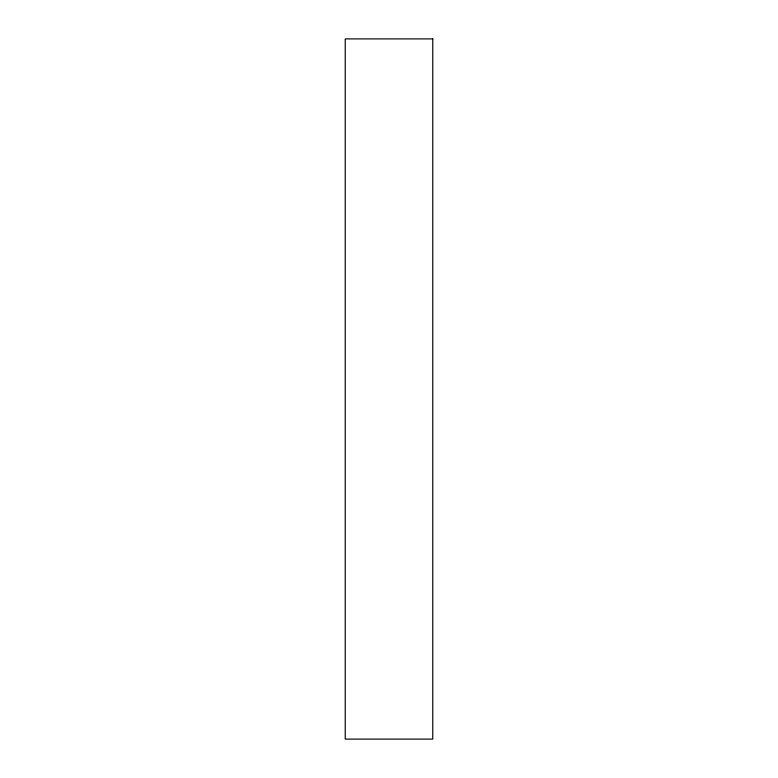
<?xml version="1.0" encoding="UTF-8"?>
<svg xmlns="http://www.w3.org/2000/svg" width="778" height="778" viewBox="0 0 778 778"><rect width="100%" height="100%" fill="white"/><g stroke="black" fill="none" stroke-linecap="round" stroke-linejoin="round"><path stroke-width="1.17" d="M432.762 38.9L345.238 38.9L345.238 739.1L432.762 739.1L432.762 38.9"/></g></svg>
